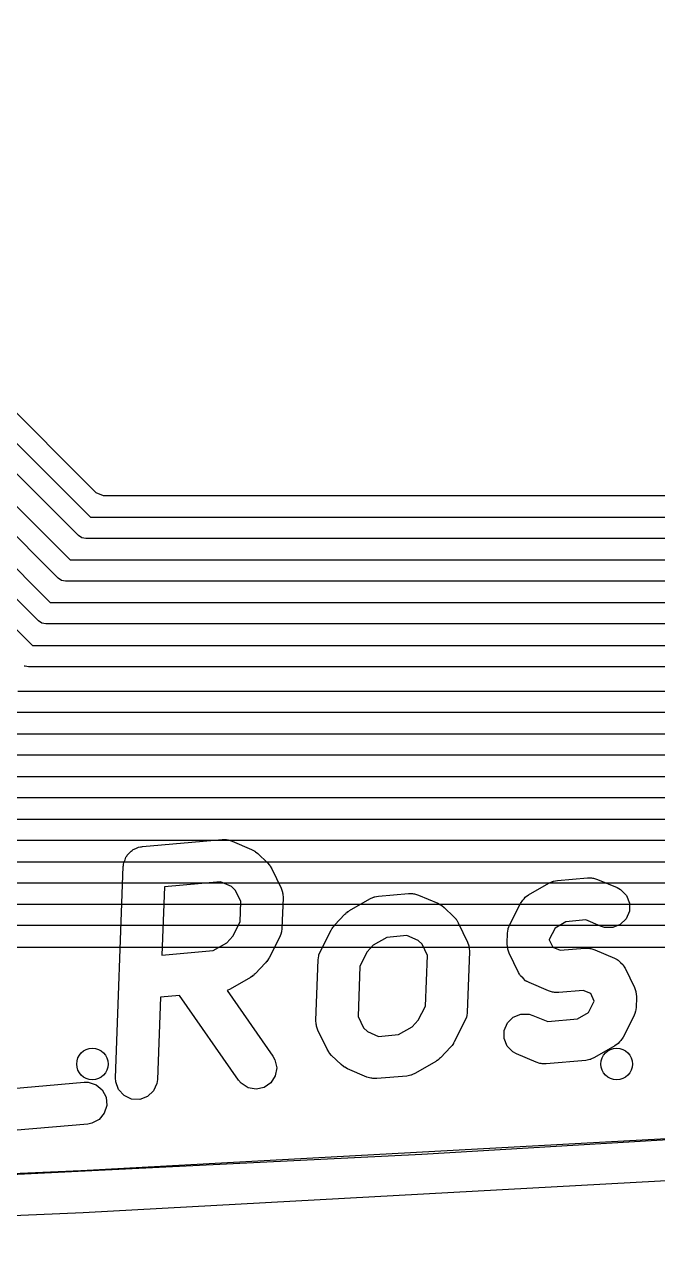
# Model space of a CAD drawing. Extents: x 94.3 to 177.3, y -118.1 to -62.3.
# Drawn here: x 150.18 to 153.2, y -117.35 to -111.54 of the extents above; entities that cross this region are included whole.
import ezdxf

# ---------------------------------------------------------------- set-up
doc = ezdxf.new("R2010")
doc.units = 0
doc.layers.add('BLACK', color=7, linetype='CONTINUOUS')

msp = doc.modelspace()

# ---------------------------------------------------------------- linework, layer by layer
at = {"layer": 'BLACK', "linetype": 'CONTINUOUS'}
for p, q in [((150.518054, -113.776255), (148.285241, -111.543441)), ((148.234321, -111.637479), (150.490242, -113.8934)), ((150.433279, -113.980121), (148.177358, -111.7242)), ((148.137521, -111.840679), (150.393442, -114.0966)), ((150.336479, -114.183321), (148.080558, -111.9274)), ((148.043285, -112.043879), (150.299206, -114.2998)), ((150.242243, -114.386521), (147.986322, -112.1306)), ((147.957703, -112.247079), (150.214624, -114.504)), ((150.553409, -113.7909), (150.518054, -113.776255)), ((154.807907, -113.7909), (150.553409, -113.7909)), ((150.490242, -113.8934), (154.871074, -113.8934)), ((150.449759, -113.991133), (150.433279, -113.980121)), ((150.44976, -113.991133), (150.449759, -113.991133)), ((150.4692, -113.995), (150.44976, -113.991133)), ((154.892116, -113.995), (150.4692, -113.995)), ((150.393442, -114.0966), (154.955242, -114.0966)), ((150.352959, -114.194333), (150.336479, -114.183321)), ((150.35296, -114.194333), (150.352959, -114.194333)), ((150.3724, -114.1982), (150.35296, -114.194333)), ((154.976284, -114.1982), (150.3724, -114.1982)), ((150.299206, -114.2998), (156.728358, -114.2998)), ((150.258723, -114.397533), (150.242243, -114.386521)), ((150.258724, -114.397533), (150.258723, -114.397533)), ((150.278164, -114.4014), (150.258724, -114.397533)), ((156.7494, -114.4014), (150.278164, -114.4014)), ((150.214624, -114.504), (156.81294, -114.504)), ((150.179827, -114.602542), (150.174951, -114.602542)), ((150.1952, -114.6056), (150.179827, -114.602542)), ((156.833982, -114.6056), (150.1952, -114.6056)), ((150.144442, -114.7226), (158.28046, -114.7226)), ((158.301502, -114.8242), (150.1234, -114.8242)), ((150.036424, -114.9258), (158.366042, -114.9258)), ((158.387084, -115.0274), (150.015382, -115.0274)), ((149.950842, -115.129), (159.91406, -115.129)), ((159.935102, -115.2306), (149.9298, -115.2306)), ((149.854042, -115.3322), (159.999642, -115.3322)), ((160.020684, -115.4338), (149.833, -115.4338)), ((150.733307, -115.46387), (150.738422, -115.462911)), ((150.738422, -115.462911), (151.117926, -115.429708)), ((151.117926, -115.429708), (151.137528, -115.429922)), ((151.137528, -115.429922), (151.142215, -115.431399)), ((151.142215, -115.431399), (151.147129, -115.431449)), ((151.147129, -115.431449), (151.165831, -115.437327)), ((151.165831, -115.437327), (151.258926, -115.476983)), ((150.655434, -115.527215), (150.659465, -115.514431)), ((150.659465, -115.514431), (150.663495, -115.509627)), ((150.663495, -115.509627), (150.666108, -115.503928)), ((150.666108, -115.503928), (150.67593, -115.494808)), ((150.67593, -115.494808), (150.684546, -115.484541)), ((150.684546, -115.484541), (150.690107, -115.481646)), ((150.690107, -115.481646), (150.694702, -115.47738)), ((150.694702, -115.47738), (150.707267, -115.472712)), ((150.707267, -115.472712), (150.719155, -115.466525)), ((150.719155, -115.466525), (150.728799, -115.464715)), ((150.728799, -115.464715), (150.731279, -115.463795)), ((150.731279, -115.463795), (150.733307, -115.46387)), ((151.258926, -115.476983), (151.271719, -115.483986)), ((151.271719, -115.483986), (151.273562, -115.484705)), ((151.273562, -115.484705), (151.274772, -115.485657)), ((151.274772, -115.485657), (151.276122, -115.486396)), ((151.276122, -115.486396), (151.277504, -115.487806)), ((151.277504, -115.487806), (151.288969, -115.496825)), ((151.288969, -115.496825), (151.334627, -115.540631)), ((149.757242, -115.5354), (161.56766, -115.5354)), ((150.609838, -116.565911), (150.647207, -115.558822)), ((150.647207, -115.558822), (150.647908, -115.553664)), ((150.647732, -115.551643), (150.648526, -115.549122)), ((150.647908, -115.553664), (150.647732, -115.551643)), ((150.648526, -115.549122), (150.64985, -115.539398)), ((150.64985, -115.539398), (150.655434, -115.527215)), ((151.334627, -115.540631), (151.34394, -115.551512)), ((151.34394, -115.551512), (151.345462, -115.552879)), ((151.345462, -115.552879), (151.346308, -115.554278)), ((151.346308, -115.554278), (151.347375, -115.555524)), ((151.347375, -115.555524), (151.348198, -115.557401)), ((151.348198, -115.557401), (151.355611, -115.569651)), ((151.355611, -115.569651), (151.39949, -115.661413)), ((161.588702, -115.637), (149.7362, -115.637)), ((151.11045, -115.631126), (150.843795, -115.654455)), ((151.163711, -115.653813), (151.11045, -115.631126)), ((152.676767, -115.637488), (152.694595, -115.629335)), ((152.694595, -115.629335), (152.696966, -115.629014)), ((152.696966, -115.629014), (152.699088, -115.62791)), ((152.699088, -115.62791), (152.718355, -115.624296)), ((152.718355, -115.624296), (152.86067, -115.611845)), ((152.86067, -115.611845), (152.880272, -115.612058)), ((152.880272, -115.612058), (152.884959, -115.613535)), ((152.884959, -115.613535), (152.889873, -115.613585)), ((152.889873, -115.613585), (152.908575, -115.619463)), ((152.908575, -115.619463), (153.00167, -115.659119)), ((150.843795, -115.654455), (150.831695, -115.98056)), ((151.18303, -115.672349), (151.163711, -115.653813)), ((151.208429, -115.725466), (151.18303, -115.672349)), ((151.39949, -115.661413), (151.406173, -115.679842)), ((151.406173, -115.679842), (151.406416, -115.684406)), ((151.406416, -115.684406), (151.408009, -115.688694)), ((151.408009, -115.688694), (151.409205, -115.708261)), ((151.864474, -115.699001), (152.006789, -115.68655)), ((152.006789, -115.68655), (152.026391, -115.686763)), ((152.026391, -115.686763), (152.031078, -115.68824)), ((152.031078, -115.68824), (152.035992, -115.68829)), ((152.035992, -115.68829), (152.054694, -115.694168)), ((152.054694, -115.694168), (152.147789, -115.733824)), ((152.564218, -115.705219), (152.580112, -115.693745)), ((152.580112, -115.693745), (152.676767, -115.637488)), ((153.00167, -115.659119), (153.018866, -115.668532)), ((153.018866, -115.668532), (153.046179, -115.696396)), ((149.660442, -115.7386), (161.653242, -115.7386)), ((151.204822, -115.82267), (151.208429, -115.725466)), ((151.409205, -115.708261), (151.403867, -115.852131)), ((151.726231, -115.76845), (151.822886, -115.712193)), ((151.822886, -115.712193), (151.840714, -115.70404)), ((151.840714, -115.70404), (151.843085, -115.703719)), ((151.843085, -115.703719), (151.845207, -115.702615)), ((151.845207, -115.702615), (151.864474, -115.699001)), ((152.147789, -115.733824), (152.160582, -115.740827)), ((152.160582, -115.740827), (152.162425, -115.741546)), ((152.162425, -115.741546), (152.163635, -115.742498)), ((152.163635, -115.742498), (152.164985, -115.743237)), ((152.164985, -115.743237), (152.166367, -115.744647)), ((152.166367, -115.744647), (152.177832, -115.753666)), ((152.490323, -115.834827), (152.54132, -115.734764)), ((152.54132, -115.734764), (152.55189, -115.718255)), ((152.55189, -115.718255), (152.558749, -115.712397)), ((152.558749, -115.712397), (152.564218, -115.705219)), ((153.046179, -115.696396), (153.060749, -115.732592)), ((153.060749, -115.732592), (153.06036, -115.771608)), ((151.65462, -115.838318), (151.703837, -115.786211)), ((151.703837, -115.786211), (151.708904, -115.781804)), ((151.708904, -115.781804), (151.710337, -115.779924)), ((151.710337, -115.779924), (151.714638, -115.776818)), ((151.714638, -115.776818), (151.71863, -115.773348)), ((151.71863, -115.773348), (151.720781, -115.772384)), ((151.720781, -115.772384), (151.726231, -115.76845)), ((152.177832, -115.753666), (152.22349, -115.797472)), ((152.22349, -115.797472), (152.232803, -115.808353)), ((152.232803, -115.808353), (152.234325, -115.80972)), ((152.234325, -115.80972), (152.235171, -115.811119)), ((152.235171, -115.811119), (152.236238, -115.812365)), ((153.045069, -115.807505), (153.017204, -115.834818)), ((153.06036, -115.771608), (153.045069, -115.807505)), ((161.674284, -115.8402), (149.6394, -115.8402)), ((151.17037, -115.890271), (151.204822, -115.82267)), ((151.403867, -115.852131), (151.401224, -115.871555)), ((151.587225, -115.961639), (151.638222, -115.861576)), ((151.638222, -115.861576), (151.641786, -115.856008)), ((151.641786, -115.856008), (151.642621, -115.85382)), ((151.642621, -115.85382), (151.6459, -115.849582)), ((151.6459, -115.849582), (151.648792, -115.845067)), ((151.648792, -115.845067), (151.650573, -115.843545)), ((151.650573, -115.843545), (151.65462, -115.838318)), ((152.236238, -115.812365), (152.237061, -115.814242)), ((152.237061, -115.814242), (152.244474, -115.826492)), ((152.244474, -115.826492), (152.288353, -115.918254)), ((152.479488, -115.876528), (152.482131, -115.857104)), ((152.482131, -115.857104), (152.48301, -115.855185)), ((152.48301, -115.855185), (152.483176, -115.853081)), ((152.483176, -115.853081), (152.490323, -115.834827)), ((152.70615, -115.851797), (152.678532, -115.905987)), ((152.758055, -115.821585), (152.70615, -115.851797)), ((152.853194, -115.813262), (152.758055, -115.821585)), ((152.923291, -115.843121), (152.853194, -115.813262)), ((152.941993, -115.848999), (152.923291, -115.843121)), ((152.981009, -115.849388), (152.941993, -115.848999)), ((153.017204, -115.834818), (152.981009, -115.849388)), ((151.076083, -115.959179), (151.140939, -115.921429)), ((151.140939, -115.921429), (151.17037, -115.890271)), ((151.393032, -115.89383), (151.342035, -115.993894)), ((151.400179, -115.875576), (151.393032, -115.89383)), ((151.400344, -115.873473), (151.400179, -115.875576)), ((151.401224, -115.871555), (151.400344, -115.873473)), ((151.904174, -115.89629), (151.839317, -115.934041)), ((151.999313, -115.887967), (151.904174, -115.89629)), ((152.052574, -115.910654), (151.999313, -115.887967)), ((152.071893, -115.92919), (152.052574, -115.910654)), ((152.288353, -115.918254), (152.295036, -115.936683)), ((152.477709, -115.924485), (152.479488, -115.876528)), ((152.478905, -115.944052), (152.477709, -115.924485)), ((152.678532, -115.905987), (152.678484, -115.907279)), ((152.678484, -115.907279), (152.695446, -115.942751)), ((149.608909, -115.9427), (161.704775, -115.9427)), ((150.831695, -115.98056), (151.076083, -115.959179)), ((151.57639, -116.003339), (151.579033, -115.983915)), ((151.579033, -115.983915), (151.579912, -115.981996)), ((151.579912, -115.981996), (151.580078, -115.979893)), ((151.580078, -115.979893), (151.587225, -115.961639)), ((151.809886, -115.965199), (151.775433, -116.0328)), ((151.839317, -115.934041), (151.809886, -115.965199)), ((152.097292, -115.982307), (152.071893, -115.92919)), ((152.088347, -116.223381), (152.097292, -115.982307)), ((152.298068, -115.965102), (152.287391, -116.252842)), ((152.295036, -115.936683), (152.295279, -115.941247)), ((152.295279, -115.941247), (152.296872, -115.945535)), ((152.296872, -115.945535), (152.298068, -115.965102)), ((152.480497, -115.948339), (152.478905, -115.944052)), ((152.480741, -115.952902), (152.480497, -115.948339)), ((152.487424, -115.971331), (152.480741, -115.952902)), ((152.531302, -116.063094), (152.487424, -115.971331)), ((152.695446, -115.942751), (152.730804, -115.957813)), ((152.730804, -115.957813), (152.848214, -115.947541)), ((152.848214, -115.947541), (152.867816, -115.947754)), ((152.867816, -115.947754), (152.872503, -115.949231)), ((152.872503, -115.949231), (152.877417, -115.949281)), ((152.877417, -115.949281), (152.896119, -115.955159)), ((152.896119, -115.955159), (152.989214, -115.994815)), ((151.325636, -116.017154), (151.276419, -116.06926)), ((151.329683, -116.011925), (151.325636, -116.017154)), ((151.331465, -116.010404), (151.329683, -116.011925)), ((151.334352, -116.005893), (151.331465, -116.010404)), ((151.337636, -116.001652), (151.334352, -116.005893)), ((151.338473, -115.999457), (151.337636, -116.001652)), ((151.342035, -115.993894), (151.338473, -115.999457)), ((151.565713, -116.291079), (151.57639, -116.003339)), ((151.775433, -116.0328), (151.766488, -116.273874)), ((152.989214, -115.994815), (152.998601, -115.999953)), ((152.998601, -115.999953), (153.00107, -116.000825)), ((153.00107, -116.000825), (153.002436, -116.002052)), ((153.002436, -116.002052), (153.00641, -116.004228)), ((153.00641, -116.004228), (153.017892, -116.015942)), ((153.017892, -116.015942), (153.030092, -116.026905)), ((153.030092, -116.026905), (153.032436, -116.030779)), ((153.032436, -116.030779), (153.033723, -116.032092)), ((153.033723, -116.032092), (153.034701, -116.034521)), ((153.034701, -116.034521), (153.040241, -116.043677)), ((153.040241, -116.043677), (153.08412, -116.135439)), ((151.254026, -116.087019), (151.157371, -116.143277)), ((151.259469, -116.083089), (151.254026, -116.087019)), ((151.261627, -116.082123), (151.259469, -116.083089)), ((151.265626, -116.078644), (151.261627, -116.082123)), ((151.269921, -116.075545), (151.265626, -116.078644)), ((151.271352, -116.073665), (151.269921, -116.075545)), ((151.276419, -116.06926), (151.271352, -116.073665)), ((152.536843, -116.07225), (152.531302, -116.063094)), ((152.537821, -116.074679), (152.536843, -116.07225)), ((152.539106, -116.07599), (152.537821, -116.074679)), ((152.541452, -116.079866), (152.539106, -116.07599)), ((152.553647, -116.090825), (152.541452, -116.079866)), ((152.565134, -116.102543), (152.553647, -116.090825)), ((151.157371, -116.143277), (151.142901, -116.149895)), ((151.142901, -116.149895), (151.361041, -116.462603)), ((152.56911, -116.104719), (152.565134, -116.102543)), ((152.570474, -116.105945), (152.56911, -116.104719)), ((152.572936, -116.106814), (152.570474, -116.105945)), ((152.582329, -116.111956), (152.572936, -116.106814)), ((152.675425, -116.151612), (152.582329, -116.111956)), ((152.694127, -116.15749), (152.675425, -116.151612)), ((152.69904, -116.157538), (152.694127, -116.15749)), ((152.703728, -116.159017), (152.69904, -116.157538)), ((152.723331, -116.15923), (152.703728, -116.159017)), ((152.840738, -116.148958), (152.723331, -116.15923)), ((152.876097, -116.16402), (152.840738, -116.148958)), ((153.08412, -116.135439), (153.090803, -116.153868)), ((153.090803, -116.153868), (153.091046, -116.158433)), ((153.091046, -116.158433), (153.092639, -116.162721)), ((150.824221, -116.181978), (150.8097, -116.573327)), ((150.915836, -116.173962), (150.824221, -116.181978)), ((151.197008, -116.577029), (150.915836, -116.173962)), ((152.865392, -116.254975), (152.893011, -116.200782)), ((152.893059, -116.199491), (152.876097, -116.16402)), ((152.893011, -116.200782), (152.893059, -116.199491)), ((153.093835, -116.182288), (153.092055, -116.230245)), ((153.092639, -116.162721), (153.093835, -116.182288)), ((151.766488, -116.273874), (151.791887, -116.326991)), ((152.053894, -116.290983), (152.088347, -116.223381)), ((152.283868, -116.274184), (152.283703, -116.276287)), ((152.284748, -116.272266), (152.283868, -116.274184)), ((152.287391, -116.252842), (152.284748, -116.272266)), ((152.479037, -116.303417), (152.506901, -116.276104)), ((152.506901, -116.276104), (152.543097, -116.261533)), ((152.543097, -116.261533), (152.582113, -116.261923)), ((152.582113, -116.261923), (152.600815, -116.267801)), ((152.600815, -116.267801), (152.67091, -116.29766)), ((152.813486, -116.285186), (152.865392, -116.254975)), ((153.081221, -116.271943), (153.030225, -116.372007)), ((153.088367, -116.253689), (153.081221, -116.271943)), ((153.088532, -116.251587), (153.088367, -116.253689)), ((153.089412, -116.249669), (153.088532, -116.251587)), ((153.092055, -116.230245), (153.089412, -116.249669)), ((151.566909, -116.310646), (151.565713, -116.291079)), ((151.568501, -116.314933), (151.566909, -116.310646)), ((151.568745, -116.319497), (151.568501, -116.314933)), ((151.575428, -116.337926), (151.568745, -116.319497)), ((151.791887, -116.326991), (151.811207, -116.345527)), ((151.959606, -116.35989), (152.024464, -116.32214)), ((152.024464, -116.32214), (152.053894, -116.290983)), ((152.276557, -116.294541), (152.225561, -116.394605)), ((152.283703, -116.276287), (152.276557, -116.294541)), ((152.463746, -116.339314), (152.479037, -116.303417)), ((152.67091, -116.29766), (152.813486, -116.285186)), ((151.619306, -116.429689), (151.575428, -116.337926)), ((151.811207, -116.345527), (151.864466, -116.368213)), ((151.864466, -116.368213), (151.959606, -116.35989)), ((152.463356, -116.37833), (152.463746, -116.339314)), ((152.477927, -116.414526), (152.463356, -116.37833)), ((153.019655, -116.388516), (153.012793, -116.394374)), ((153.030225, -116.372007), (153.019655, -116.388516)), ((151.62672, -116.44194), (151.619306, -116.429689)), ((151.627543, -116.443816), (151.62672, -116.44194)), ((151.628608, -116.445061), (151.627543, -116.443816)), ((151.629456, -116.446461), (151.628608, -116.445061)), ((151.630976, -116.447827), (151.629456, -116.446461)), ((151.640291, -116.458709), (151.630976, -116.447827)), ((152.209161, -116.417864), (152.159943, -116.469972)), ((152.213207, -116.412637), (152.209161, -116.417864)), ((152.214991, -116.411114), (152.213207, -116.412637)), ((152.217881, -116.406598), (152.214991, -116.411114)), ((152.221161, -116.402363), (152.217881, -116.406598)), ((152.221995, -116.400173), (152.221161, -116.402363)), ((152.225561, -116.394605), (152.221995, -116.400173)), ((152.50524, -116.44239), (152.477927, -116.414526)), ((152.522435, -116.451803), (152.50524, -116.44239)), ((152.991431, -116.413027), (152.894775, -116.469284)), ((153.007326, -116.401553), (152.991431, -116.413027)), ((153.012793, -116.394374), (153.007326, -116.401553)), ((151.361041, -116.462603), (151.370627, -116.479703)), ((151.370627, -116.479703), (151.379004, -116.517811)), ((151.685949, -116.502515), (151.640291, -116.458709)), ((151.697413, -116.511533), (151.685949, -116.502515)), ((152.13755, -116.487731), (152.040895, -116.543989)), ((152.142992, -116.483802), (152.13755, -116.487731)), ((152.145151, -116.482835), (152.142992, -116.483802)), ((152.149154, -116.479353), (152.145151, -116.482835)), ((152.153444, -116.476257), (152.149154, -116.479353)), ((152.154873, -116.47438), (152.153444, -116.476257)), ((152.159943, -116.469972), (152.154873, -116.47438)), ((152.615531, -116.491459), (152.522435, -116.451803)), ((152.634233, -116.497337), (152.615531, -116.491459)), ((152.639146, -116.497385), (152.634233, -116.497337)), ((152.643834, -116.498864), (152.639146, -116.497385)), ((152.663437, -116.499077), (152.643834, -116.498864)), ((152.853188, -116.482476), (152.663437, -116.499077)), ((152.872455, -116.478862), (152.853188, -116.482476)), ((152.874576, -116.477757), (152.872455, -116.478862)), ((152.876948, -116.477437), (152.874576, -116.477757)), ((152.894775, -116.469284), (152.876948, -116.477437)), ((150.611034, -116.585478), (150.609838, -116.565911)), ((151.372161, -116.556225), (151.351139, -116.589095)), ((151.379004, -116.517811), (151.372161, -116.556225)), ((151.698796, -116.512944), (151.697413, -116.511533)), ((151.700145, -116.513682), (151.698796, -116.512944)), ((151.701356, -116.514635), (151.700145, -116.513682)), ((151.703198, -116.515353), (151.701356, -116.514635)), ((151.715992, -116.522357), (151.703198, -116.515353)), ((151.809089, -116.562013), (151.715992, -116.522357)), ((151.82779, -116.567891), (151.809089, -116.562013)), ((151.999306, -116.557181), (151.856993, -116.569632)), ((152.018574, -116.553568), (151.999306, -116.557181)), ((152.020697, -116.552462), (152.018574, -116.553568)), ((152.023067, -116.552142), (152.020697, -116.552462)), ((152.040895, -116.543989), (152.023067, -116.552142)), ((149.7013, -116.653069), (150.460305, -116.586665)), ((150.460305, -116.586665), (150.479907, -116.586878)), ((150.479907, -116.586878), (150.51712, -116.598611)), ((150.51712, -116.598611), (150.547009, -116.623692)), ((150.547009, -116.623692), (150.565026, -116.658301)), ((150.624619, -116.622055), (150.611034, -116.585478)), ((150.651167, -116.650649), (150.624619, -116.622055)), ((150.807057, -116.592751), (150.790799, -116.628221)), ((150.8097, -116.573327), (150.807057, -116.592751)), ((151.209745, -116.591931), (151.197008, -116.577029)), ((151.242616, -116.612953), (151.209745, -116.591931)), ((151.281029, -116.619796), (151.242616, -116.612953)), ((151.319138, -116.611419), (151.281029, -116.619796)), ((151.351139, -116.589095), (151.319138, -116.611419)), ((151.832703, -116.567939), (151.82779, -116.567891)), ((151.837391, -116.569418), (151.832703, -116.567939)), ((151.856993, -116.569632), (151.837391, -116.569418)), ((150.565026, -116.658301), (150.568427, -116.697171)), ((150.686637, -116.666907), (150.651167, -116.650649)), ((150.725628, -116.668354), (150.686637, -116.666907)), ((150.762205, -116.654769), (150.725628, -116.668354)), ((150.790799, -116.628221), (150.762205, -116.654769)), ((150.556693, -116.734383), (150.531613, -116.764273)), ((150.568427, -116.697171), (150.556693, -116.734383)), ((152.070263, -116.929588), (155.316992, -116.734411)), ((150.477736, -116.785903), (149.718732, -116.852307)), ((150.497004, -116.782289), (150.477736, -116.785903)), ((150.531613, -116.764273), (150.497004, -116.782289)), ((153.693353, -116.831518), (150.44611, -117.008979)), ((148.821601, -117.089384), (152.070263, -116.929588)), ((150.445566, -117.009005), (148.045214, -117.11397)), ((150.44611, -117.008979), (150.445566, -117.009005)), ((153.705629, -117.031644), (150.455758, -117.209249)), ((150.455758, -117.209249), (147.204145, -117.351439))]:
    msp.add_line(p, q, dxfattribs=at)
at = {"layer": 'BLACK'}
for centre in [(150.5, -116.5), (153, -116.5)]:
    msp.add_circle(centre, 0.075, dxfattribs=at)

doc.saveas('drawing.dxf')
